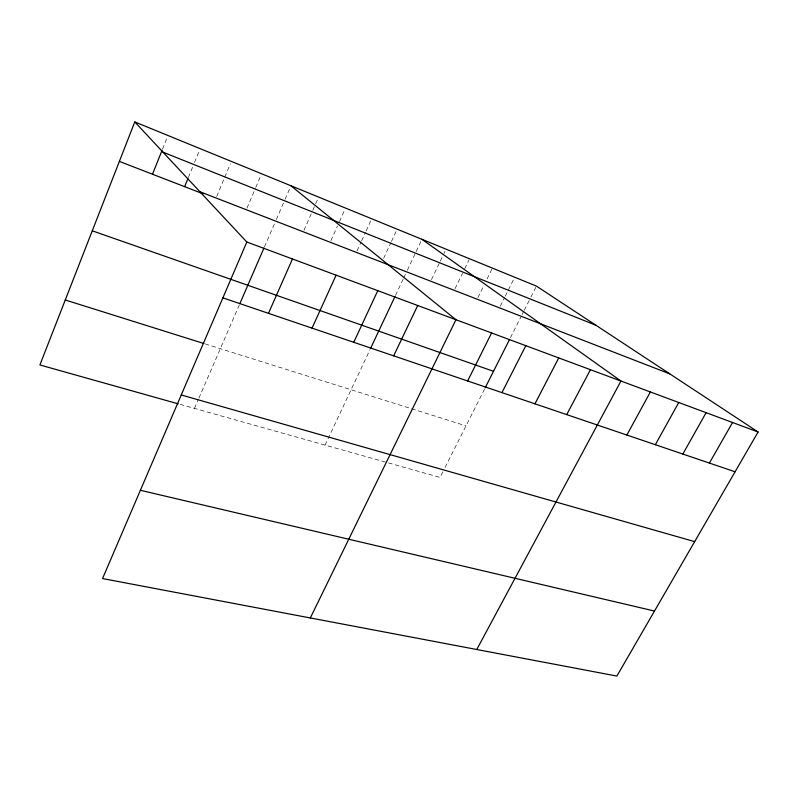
<?xml version="1.0" encoding="UTF-8"?>
<svg xmlns="http://www.w3.org/2000/svg" width="798" height="798" viewBox="0 0 798 798"><rect width="100%" height="100%" fill="white"/><g stroke="black" fill="none" stroke-linecap="round" stroke-linejoin="round"><path stroke-width="0.6" stroke-dasharray="3.99 2.99" d="M162.513 149.176L167.061 137.785M188.388 177.455L192.617 167.081M194.503 162.473L199.68 149.805M216.717 196.468L230.393 163.67M246.971 208.138L255.26 188.667M255.749 187.52L260.617 176.059M194.443 408.396L198.393 399.279M198.892 398.142L239.41 304.676M264.437 246.921L274.841 222.931M276.317 219.54L284.607 200.408M285.095 199.281L289.973 188.019M303.978 230.283L312.277 211.47M312.766 210.363L315.21 204.827M315.699 203.719L318.143 198.193M330.901 240.667L337.464 226.063M339.479 221.565L345.025 209.206M357.065 250.831L361.105 241.994M361.604 240.886L365.644 232.038M366.142 230.931L370.691 220.986M383.599 258.402L390.89 242.672M391.419 241.545L396.626 230.303M325.055 445.094L369.953 349.704M395.489 295.45L403.209 279.061M403.718 277.963L405.783 273.594M407.339 270.283L415.668 252.577M416.187 251.47L420.875 241.515M431.469 279.659L439.788 262.233M440.306 261.146L443.429 254.602M443.957 253.515L444.995 251.34M455.01 288.726L462.531 273.185M464.685 268.746L468.985 259.869M477.912 297.624L483.817 285.604M487.029 279.041L491.867 269.205M500.266 306.233L504.715 297.305M505.264 296.188L513.593 279.46M442.84 471.837L440.037 477.404L179.291 404.137M445.084 467.389L484.655 388.875M510.441 337.704L520.934 316.886M522.042 314.691L523.697 311.39M524.256 310.292L530.351 298.203M530.899 297.105L536.446 286.113M205.126 343.918L466.012 425.853"/><path stroke-width="1.2" d="M134.772 121.934L246.831 242.013L102.543 578.56L616.874 676.066L758.1 431.997L536.446 286.113L134.772 121.934L39.9 364.965L178.124 403.808M152.508 174.223L162.064 150.313M184.627 186.662L187.919 178.602M239.899 303.539L263.948 248.068M268.467 313.345L292.477 258.981M312.048 328.138L336.078 275.18M353.743 342.302L377.783 290.681M370.471 348.606L394.98 296.547M393.673 355.858L417.703 305.514M310.322 617.951L455.957 319.729L290.951 185.774M467.638 380.975L491.588 332.966M485.204 387.778L509.333 339.898M501.942 392.626L525.822 345.684M534.939 403.828L558.74 357.923M566.72 414.621L590.43 369.693M476.775 649.502L620.954 381.035L421.923 239.3M626.859 435.04L650.37 391.968M655.338 444.715L678.739 402.501M682.839 454.052L706.12 412.676M709.402 463.069L732.554 422.501M140.388 490.291L654.49 611.049M181.256 394.96L694.659 541.643M65.266 299.988L203.959 343.549M222.891 297.863L735.078 471.788M92.269 230.812L493.513 371.299M246.831 242.013L758.1 431.997M199.909 191.739L669.801 373.883M119.371 161.396L203.091 193.814M163.001 152.189L595.877 325.235"/></g></svg>
